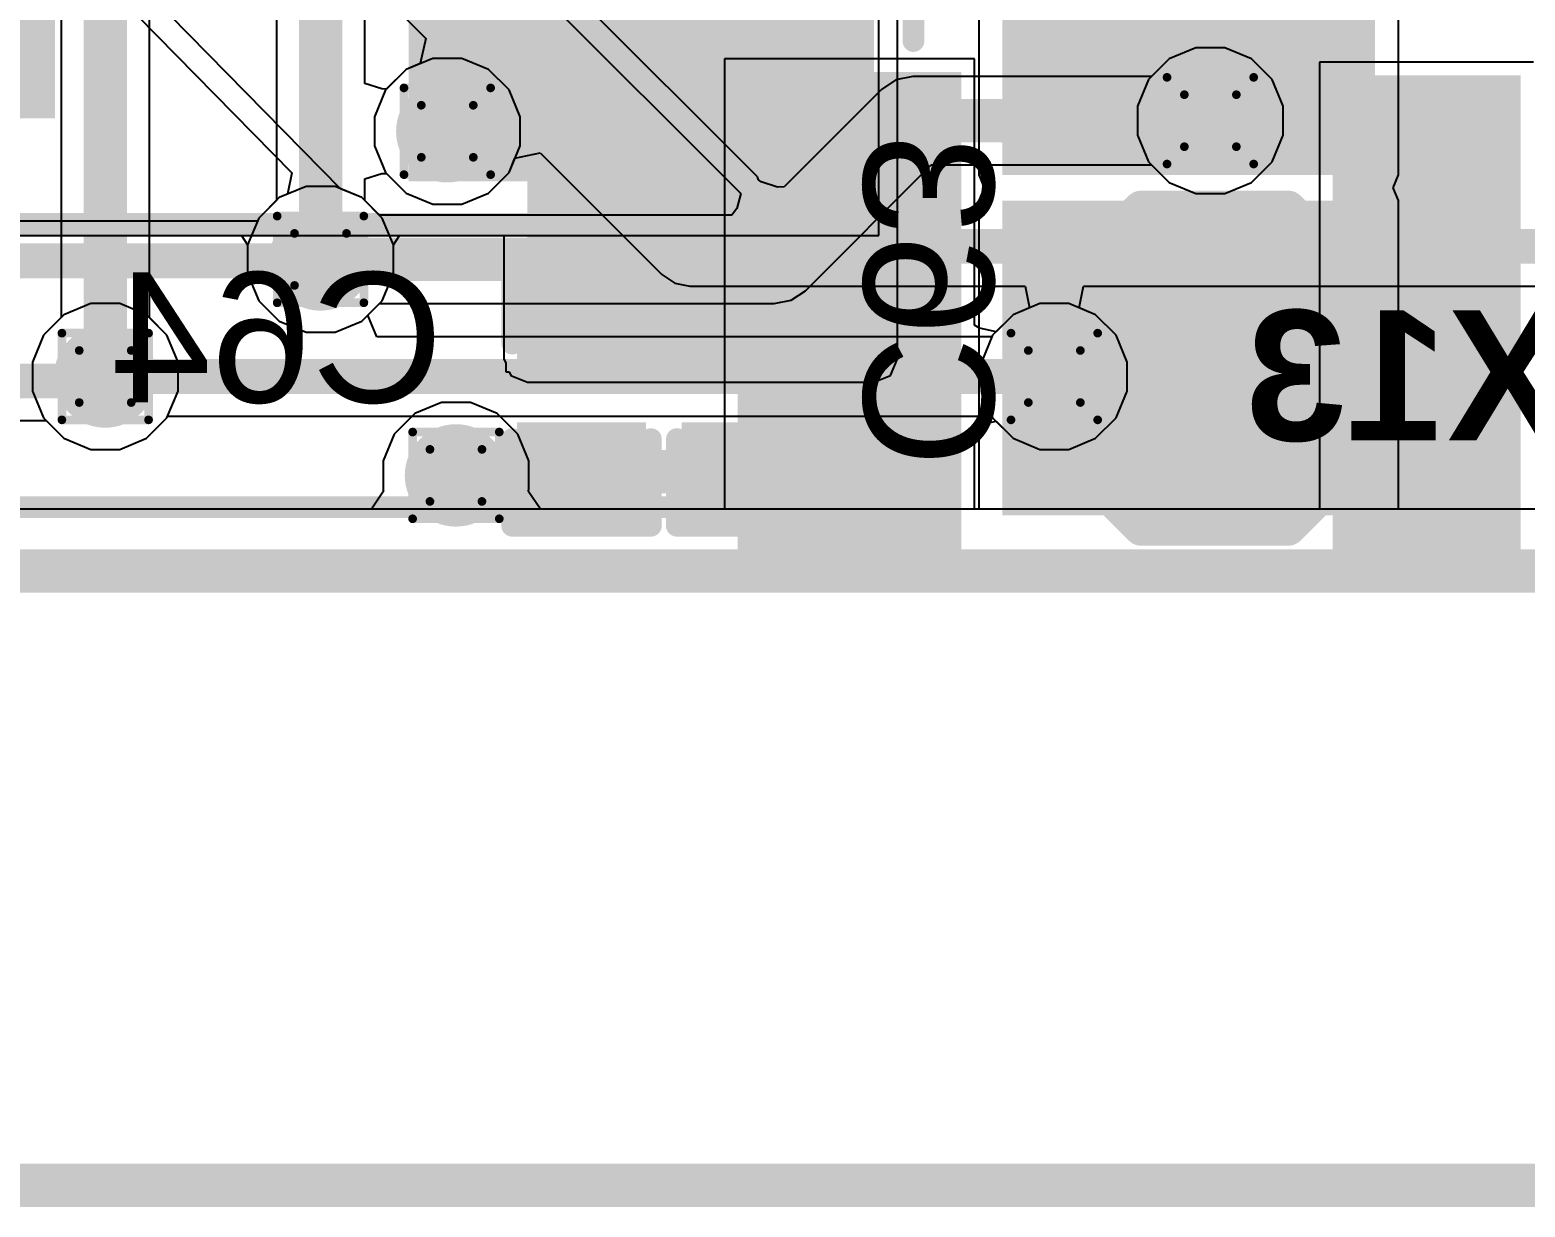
# Model space of a CAD drawing. Header units: inches. Extents: x -22 to 5433, y -13 to 5447.
# Drawn here: x 36.65 to 45.42, y -7.23 to -0.34 of the extents above; entities that cross this region are included whole.
import ezdxf

# ---------------------------------------------------------------- set-up
doc = ezdxf.new("R2010")
doc.units = ezdxf.units.IN
for name, color, linetype in [('Board_outline', 216, 'Continuous'), ('Bottom Layer', 5, 'Continuous'), ('Bottom Overlay', 54, 'Continuous'), ('Bottom Paste', 16, 'Continuous'), ('Bottom Solder', 6, 'Continuous'), ('Drill Drawing', 1, 'Continuous'), ('Ground', 16, 'Continuous'), ('Power', 76, 'Continuous'), ('Top Layer', 1, 'Continuous'), ('Top Overlay', 2, 'Continuous'), ('Top Paste', 8, 'Continuous'), ('Top Solder', 216, 'Continuous'), ('Via Holes', 16, 'Continuous')]:
    doc.layers.add(name, color=color, linetype=linetype)
doc.styles.add('Arial', font='', dxfattribs={"height": 0.2})
doc.styles.add('Arial_Bold', font='', dxfattribs={"height": 0.2})
doc.styles.get('Arial').set_extended_font_data('Arial')
doc.styles.get('Arial_Bold').set_extended_font_data('Arial', bold=True)

msp = doc.modelspace()

# ---------------------------------------------------------------- hatches: boundary and pattern name
at = {"layer": 'Bottom Layer'}
for points in [[(38.8735, -1.2226), (41.6009, -1.2226), (41.6009, 2.378), (38.8735, 2.378)], [(39.5698, -2.2622), (41.6009, -2.2622), (41.6009, 2.378), (39.5698, 2.378)], [(42.3533, -1.1845), (44.5377, -1.1845), (44.5377, 1.225), (42.3533, 1.225)], [(43.9789, 1.1355), (43.2169, 1.1355), (42.8359, 0.7545), (42.8359, -0.0075), (43.2169, -0.3885), (43.9789, -0.3885), (44.3599, -0.0075), (44.3599, 0.7545)], [(32.7072, -0.8536), (36.8018, -0.8536), (36.8018, -0.2043), (32.7072, -0.2043)], [(42.3533, -3.1784), (44.5377, -3.1784), (44.5377, -1.3345), (42.3533, -1.3345)], [(43.9789, -1.5548), (43.2169, -1.5548), (42.8359, -1.9358), (42.8359, -2.6978), (43.2169, -3.0788), (43.9789, -3.0788), (44.3599, -2.6978), (44.3599, -1.9358)], [(39.5698, -1.7542), (40.2048, -1.7542), (40.2048, -2.2114), (39.5698, -2.2114)], [(40.5349, -1.7542), (41.1699, -1.7542), (41.1699, -2.2114), (40.5349, -2.2114)], [(39.5698, -2.694), (40.2048, -2.694), (40.2048, -3.1512), (39.5698, -3.1512)], [(40.5349, -2.694), (41.1699, -2.694), (41.1699, -3.1512), (40.5349, -3.1512)]]:
    msp.add_hatch(color=5, dxfattribs=at).paths.add_polyline_path(points)
h = msp.add_hatch(color=5, dxfattribs=at)
edge = h.paths.add_edge_path()
edge.add_arc((43.5725, -0.867), 0.3, 0, 360)
h = msp.add_hatch(color=5, dxfattribs=at)
edge = h.paths.add_edge_path()
edge.add_arc((39.1003, -0.9289), 0.3, 0, 360)
h = msp.add_hatch(color=5, dxfattribs=at)
edge = h.paths.add_edge_path()
edge.add_arc((38.3573, -1.6798), 0.3, 0, 360)
h = msp.add_hatch(color=5, dxfattribs=at)
edge = h.paths.add_edge_path()
edge.add_arc((37.0955, -2.3656), 0.3, 0, 360)
h = msp.add_hatch(color=5, dxfattribs=at)
edge = h.paths.add_edge_path()
edge.add_arc((42.6581, -2.3656), 0.3, 0, 360)
h = msp.add_hatch(color=5, dxfattribs=at)
edge = h.paths.add_edge_path()
edge.add_arc((39.1511, -2.945), 0.3, 0, 360)
at = {"layer": 'Bottom Paste'}
for points in [[(43.9789, 1.1355), (43.2169, 1.1355), (42.8359, 0.7545), (42.8359, -0.0075), (43.2169, -0.3885), (43.9789, -0.3885), (44.3599, -0.0075), (44.3599, 0.7545)], [(43.9789, -1.5548), (43.2169, -1.5548), (42.8359, -1.9358), (42.8359, -2.6978), (43.2169, -3.0788), (43.9789, -3.0788), (44.3599, -2.6978), (44.3599, -1.9358)], [(39.5698, -1.7542), (40.2048, -1.7542), (40.2048, -2.2114), (39.5698, -2.2114)], [(40.5349, -1.7542), (41.1699, -1.7542), (41.1699, -2.2114), (40.5349, -2.2114)], [(39.5698, -2.694), (40.2048, -2.694), (40.2048, -3.1512), (39.5698, -3.1512)], [(40.5349, -2.694), (41.1699, -2.694), (41.1699, -3.1512), (40.5349, -3.1512)]]:
    msp.add_hatch(color=16, dxfattribs=at).paths.add_polyline_path(points)
at = {"layer": 'Bottom Solder'}
for points in [[(44.0297, 1.2371), (43.1661, 1.2371), (42.7343, 0.8053), (42.7343, -0.0583), (43.1661, -0.4901), (44.0297, -0.4901), (44.4615, -0.0583), (44.4615, 0.8053)], [(44.0297, -1.4532), (43.1661, -1.4532), (42.7343, -1.885), (42.7343, -2.7486), (43.1661, -3.1804), (44.0297, -3.1804), (44.4615, -2.7486), (44.4615, -1.885)], [(39.5098, -1.6942), (40.2648, -1.6942), (40.2648, -2.2714), (39.5098, -2.2714)], [(40.4749, -1.6942), (41.2299, -1.6942), (41.2299, -2.2714), (40.4749, -2.2714)], [(39.5098, -2.634), (40.2648, -2.634), (40.2648, -3.2112), (39.5098, -3.2112)], [(40.4749, -2.634), (41.2299, -2.634), (41.2299, -3.2112), (40.4749, -3.2112)]]:
    msp.add_hatch(color=6, dxfattribs=at).paths.add_polyline_path(points)
at = {"layer": 'Ground'}
h = msp.add_hatch(color=16, dxfattribs=at)
edge = h.paths.add_edge_path()
edge.add_arc((43.5725, -0.867), 0.3, 0, 360)
h = msp.add_hatch(color=16, dxfattribs=at)
edge = h.paths.add_edge_path()
edge.add_arc((39.1003, -0.9289), 0.3, 0, 360)
h = msp.add_hatch(color=16, dxfattribs=at)
edge = h.paths.add_edge_path()
edge.add_arc((38.3573, -1.6798), 0.3, 0, 360)
h = msp.add_hatch(color=16, dxfattribs=at)
edge = h.paths.add_edge_path()
edge.add_arc((37.0955, -2.3656), 0.3, 0, 360)
h = msp.add_hatch(color=16, dxfattribs=at)
edge = h.paths.add_edge_path()
edge.add_arc((42.6581, -2.3656), 0.3, 0, 360)
h = msp.add_hatch(color=16, dxfattribs=at)
edge = h.paths.add_edge_path()
edge.add_arc((39.1511, -2.945), 0.3, 0, 360)
at = {"layer": 'Power'}
h = msp.add_hatch(color=76, dxfattribs=at)
edge = h.paths.add_edge_path()
edge.add_arc((43.5725, -0.867), 0.3, 0, 360)
h = msp.add_hatch(color=76, dxfattribs=at)
edge = h.paths.add_edge_path()
edge.add_arc((39.1003, -0.9289), 0.3, 0, 360)
h = msp.add_hatch(color=76, dxfattribs=at)
edge = h.paths.add_edge_path()
edge.add_arc((38.3573, -1.6798), 0.3, 0, 360)
h = msp.add_hatch(color=76, dxfattribs=at)
edge = h.paths.add_edge_path()
edge.add_arc((37.0955, -2.3656), 0.3, 0, 360)
h = msp.add_hatch(color=76, dxfattribs=at)
edge = h.paths.add_edge_path()
edge.add_arc((42.6581, -2.3656), 0.3, 0, 360)
h = msp.add_hatch(color=76, dxfattribs=at)
edge = h.paths.add_edge_path()
edge.add_arc((39.1511, -2.945), 0.3, 0, 360)
at = {"layer": 'Top Layer'}
h = msp.add_hatch(color=1, dxfattribs=at)
edge = h.paths.add_edge_path()
edge.add_arc((43.5725, -0.867), 0.3, 0, 360)
h = msp.add_hatch(color=1, dxfattribs=at)
edge = h.paths.add_edge_path()
edge.add_arc((39.1003, -0.9289), 0.3, 0, 360)
for points in [[(40.8524, -0.6315), (42.0624, -0.6315), (42.0624, -3.3315), (40.8524, -3.3315)], [(44.3394, -0.6513), (45.3394, -0.6513), (45.3394, -3.3513), (44.3394, -3.3513)]]:
    msp.add_hatch(color=1, dxfattribs=at).paths.add_polyline_path(points)
h = msp.add_hatch(color=1, dxfattribs=at)
edge = h.paths.add_edge_path()
edge.add_arc((38.3573, -1.6798), 0.3, 0, 360)
h = msp.add_hatch(color=1, dxfattribs=at)
edge = h.paths.add_edge_path()
edge.add_arc((37.0955, -2.3656), 0.3, 0, 360)
h = msp.add_hatch(color=1, dxfattribs=at)
edge = h.paths.add_edge_path()
edge.add_arc((42.6581, -2.3656), 0.3, 0, 360)
h = msp.add_hatch(color=1, dxfattribs=at)
edge = h.paths.add_edge_path()
edge.add_arc((39.1511, -2.945), 0.3, 0, 360)
at = {"layer": 'Top Paste'}
for points in [[(40.8524, -0.6315), (42.0624, -0.6315), (42.0624, -3.3315), (40.8524, -3.3315)], [(44.3394, -0.6513), (45.3394, -0.6513), (45.3394, -3.3513), (44.3394, -3.3513)]]:
    msp.add_hatch(color=8, dxfattribs=at).paths.add_polyline_path(points)
at = {"layer": 'Top Solder'}
for points in [[(40.8024, -0.5814), (42.1124, -0.5814), (42.1124, -3.3815), (40.8024, -3.3815)], [(44.2886, -0.6005), (45.3902, -0.6005), (45.3902, -3.4021), (44.2886, -3.4021)]]:
    msp.add_hatch(color=216, dxfattribs=at).paths.add_polyline_path(points)
at = {"layer": 'Via Holes'}
h = msp.add_hatch(color=7, dxfattribs=at)
edge = h.paths.add_edge_path()
edge.add_arc((39.1003, -0.9289), 0.15, 0, 360)
h = msp.add_hatch(color=7, dxfattribs=at)
edge = h.paths.add_edge_path()
edge.add_arc((43.5725, -0.867), 0.15, 0, 360)
h = msp.add_hatch(color=7, dxfattribs=at)
edge = h.paths.add_edge_path()
edge.add_arc((38.3573, -1.6798), 0.15, 0, 360)
h = msp.add_hatch(color=7, dxfattribs=at)
edge = h.paths.add_edge_path()
edge.add_arc((37.0955, -2.3656), 0.15, 0, 360)
h = msp.add_hatch(color=7, dxfattribs=at)
edge = h.paths.add_edge_path()
edge.add_arc((42.6581, -2.3656), 0.15, 0, 360)
h = msp.add_hatch(color=7, dxfattribs=at)
edge = h.paths.add_edge_path()
edge.add_arc((39.1511, -2.945), 0.15, 0, 360)

# ---------------------------------------------------------------- linework, layer by layer
at = {"layer": 'Board_outline'}
msp.add_lwpolyline([(-4.6894, -3.505, 0.254, 0.254, 0), (67.3106, -3.505, 0.254, 0.254, 0)], format="xyseb", dxfattribs=at)
msp.add_lwpolyline([(-4.6894, -3.505, 0.254, 0.254, 0), (67.3106, -3.505, 0.254, 0.254, 0)], format="xyseb", dxfattribs=at)
at = {"layer": 'Bottom Layer'}
for p, q in [((41.6304, -1.5401), (41.6304, 3.7783)), ((41.7384, -2.2622), (41.7384, 2.378)), ((42.2158, 1.225), (42.2158, -1.1845)), ((44.6751, -1.1845), (44.6751, 1.225)), ((42.2158, -1.1845), (42.2469, -1.2595)), ((44.6441, -1.2595), (44.6751, -1.1845)), ((42.2469, -1.2595), (42.2158, -1.3345)), ((44.6751, -1.3345), (44.6441, -1.2595)), ((42.2158, -1.3345), (42.2158, -3.1425)), ((44.6751, -3.1425), (44.6751, -1.3345)), ((34.465, -1.5401), (41.6304, -1.5401)), ((34.465, -1.5401), (37.8938, -1.5401)), ((37.8938, -1.5401), (37.9303, -1.5948)), ((38.7843, -1.5948), (38.8209, -1.5401)), ((38.8209, -1.5401), (39.4323, -1.5401)), ((39.4323, -1.5401), (39.4323, -2.2622)), ((37.9303, -1.5948), (37.9303, -1.7647)), ((38.7843, -1.7647), (38.7843, -1.5948)), ((37.9303, -1.7647), (37.9953, -1.9216)), ((38.7193, -1.9216), (38.7843, -1.7647)), ((37.9953, -1.9216), (38.1155, -2.0417)), ((38.5992, -2.0417), (38.7193, -1.9216)), ((36.8536, -2.0036), (36.7335, -2.1237)), ((37.0105, -1.9386), (36.8536, -2.0036)), ((37.1804, -1.9386), (37.0105, -1.9386)), ((37.3373, -2.0036), (37.1804, -1.9386)), ((37.4575, -2.1237), (37.3373, -2.0036)), ((38.1155, -2.0417), (38.2724, -2.1068)), ((38.4423, -2.1068), (38.5992, -2.0417)), ((36.7335, -2.1237), (36.6685, -2.2806)), ((37.5225, -2.2806), (37.4575, -2.1237)), ((38.2724, -2.1068), (38.4423, -2.1068)), ((39.4323, -2.2622), (39.4428, -2.2874)), ((41.6981, -2.3594), (41.7384, -2.2622)), ((36.6685, -2.2806), (36.6685, -2.4505)), ((37.5225, -2.4505), (37.5225, -2.2806)), ((39.4428, -2.2874), (39.4428, -2.3384)), ((39.4428, -2.3384), (39.4639, -2.3384)), ((39.4639, -2.3384), (39.4726, -2.3594)), ((39.4726, -2.3594), (39.5698, -2.3996)), ((41.6009, -2.3996), (41.6981, -2.3594)), ((36.6685, -2.4505), (36.7335, -2.6074)), ((37.4575, -2.6074), (37.5225, -2.4505)), ((39.5698, -2.3996), (41.6009, -2.3996)), ((36.7335, -2.6074), (36.8536, -2.7275)), ((37.3373, -2.7275), (37.4575, -2.6074)), ((36.8536, -2.7275), (37.0105, -2.7926)), ((37.0105, -2.7926), (37.1804, -2.7926)), ((37.1804, -2.7926), (37.3373, -2.7275)), ((42.2158, -3.1425), (23.9868, -3.1425)), ((47.2647, -3.1425), (44.6751, -3.1425))]:
    msp.add_line(p, q, dxfattribs=at)
for points in [[(39.8761, -2.9338, 0.254, 0.254, 0), (39.8873, -2.9226, 0.254, 0.254, 0)], [(39.8873, -2.9226, 0.254, 0.254, 0), (40.8524, -2.9226, 0.254, 0.254, 0)], [(39.1511, -2.945, 0.254, 0.254, 0), (39.1623, -2.9338, 0.254, 0.254, 0)], [(39.1623, -2.9338, 0.254, 0.254, 0), (39.8761, -2.9338, 0.254, 0.254, 0)]]:
    msp.add_lwpolyline(points, format="xyseb", dxfattribs=at)
for points in [[(39.8238, -2.9226, 0.127, 0.127, 1), (39.9508, -2.9226, 0.127, 0.127, 1)], [(39.8238, -2.9226, 0.127, 0.127, 1), (39.9508, -2.9226, 0.127, 0.127, 1)], [(40.7889, -2.9226, 0.127, 0.127, 1), (40.9159, -2.9226, 0.127, 0.127, 1)], [(39.0876, -2.945, 0.127, 0.127, 1), (39.2146, -2.945, 0.127, 0.127, 1)], [(39.0988, -2.9338, 0.127, 0.127, 1), (39.2258, -2.9338, 0.127, 0.127, 1)], [(39.0988, -2.9338, 0.127, 0.127, 1), (39.2258, -2.9338, 0.127, 0.127, 1)], [(39.8126, -2.9338, 0.127, 0.127, 1), (39.9396, -2.9338, 0.127, 0.127, 1)], [(39.8126, -2.9338, 0.127, 0.127, 1), (39.9396, -2.9338, 0.127, 0.127, 1)]]:
    msp.add_lwpolyline(points, format="xyseb", close=True, dxfattribs=at)
at = {"layer": 'Bottom Overlay'}
for points in [[(42.6581, -0.0583, 0.2, 0.2, 0), (43.1661, -0.5663, 0.2, 0.2, 0)], [(44.0297, -0.5663, 0.2, 0.2, 0), (44.5377, -0.0583, 0.2, 0.2, 0)], [(40.8009, -1.472, 0.127, 0.127, 0), (40.8009, -0.429, 0.127, 0.127, 0)], [(43.1661, -0.5663, 0.2, 0.2, 0), (44.0297, -0.5663, 0.2, 0.2, 0)], [(42.6581, -1.885, 0.2, 0.2, 0), (43.1661, -1.377, 0.2, 0.2, 0)], [(43.1661, -1.377, 0.2, 0.2, 0), (44.0297, -1.377, 0.2, 0.2, 0)], [(44.0297, -1.377, 0.2, 0.2, 0), (44.5377, -1.885, 0.2, 0.2, 0)], [(35.4009, -1.472, 0.127, 0.127, 0), (40.8009, -1.472, 0.127, 0.127, 0)], [(39.4809, -1.6653, 0.127, 0.127, 0), (40.2937, -1.6653, 0.127, 0.127, 0)], [(39.4809, -2.1733, 0.127, 0.127, 0), (39.4809, -1.6653, 0.127, 0.127, 0)], [(40.2937, -2.1733, 0.127, 0.127, 0), (40.2937, -1.6653, 0.127, 0.127, 0)], [(40.446, -1.6653, 0.127, 0.127, 0), (41.2588, -1.6653, 0.127, 0.127, 0)], [(40.446, -2.1733, 0.127, 0.127, 0), (40.446, -1.6653, 0.127, 0.127, 0)], [(41.2588, -2.1733, 0.127, 0.127, 0), (41.2588, -1.6653, 0.127, 0.127, 0)], [(42.6581, -2.7486, 0.2, 0.2, 0), (42.6581, -1.885, 0.2, 0.2, 0)], [(44.5377, -2.7486, 0.2, 0.2, 0), (44.5377, -1.885, 0.2, 0.2, 0)], [(39.4809, -3.2401, 0.127, 0.127, 0), (39.4809, -2.7321, 0.127, 0.127, 0)], [(40.2937, -3.2401, 0.127, 0.127, 0), (40.2937, -2.7321, 0.127, 0.127, 0)], [(40.446, -3.2401, 0.127, 0.127, 0), (40.446, -2.7321, 0.127, 0.127, 0)], [(41.2588, -3.2401, 0.127, 0.127, 0), (41.2588, -2.7321, 0.127, 0.127, 0)], [(42.6581, -2.7486, 0.2, 0.2, 0), (43.1661, -3.2566, 0.2, 0.2, 0)], [(44.0297, -3.2566, 0.2, 0.2, 0), (44.5377, -2.7486, 0.2, 0.2, 0)], [(39.4809, -3.2401, 0.127, 0.127, 0), (40.2937, -3.2401, 0.127, 0.127, 0)], [(40.446, -3.2401, 0.127, 0.127, 0), (41.2588, -3.2401, 0.127, 0.127, 0)], [(43.1661, -3.2566, 0.2, 0.2, 0), (44.0297, -3.2566, 0.2, 0.2, 0)]]:
    msp.add_lwpolyline(points, format="xyseb", dxfattribs=at)
for points in [[(40.7691, -0.429, 0.0635, 0.0635, 1), (40.8326, -0.429, 0.0635, 0.0635, 1)], [(43.1161, -0.5663, 0.1, 0.1, 1), (43.2161, -0.5663, 0.1, 0.1, 1)], [(43.1161, -0.5663, 0.1, 0.1, 1), (43.2161, -0.5663, 0.1, 0.1, 1)], [(43.9797, -0.5663, 0.1, 0.1, 1), (44.0797, -0.5663, 0.1, 0.1, 1)], [(43.9797, -0.5663, 0.1, 0.1, 1), (44.0797, -0.5663, 0.1, 0.1, 1)], [(43.1161, -1.377, 0.1, 0.1, 1), (43.2161, -1.377, 0.1, 0.1, 1)], [(43.1161, -1.377, 0.1, 0.1, 1), (43.2161, -1.377, 0.1, 0.1, 1)], [(43.9797, -1.377, 0.1, 0.1, 1), (44.0797, -1.377, 0.1, 0.1, 1)], [(43.9797, -1.377, 0.1, 0.1, 1), (44.0797, -1.377, 0.1, 0.1, 1)], [(40.7691, -1.472, 0.0635, 0.0635, 1), (40.8326, -1.472, 0.0635, 0.0635, 1)], [(40.7691, -1.472, 0.0635, 0.0635, 1), (40.8326, -1.472, 0.0635, 0.0635, 1)], [(39.4491, -1.6653, 0.0635, 0.0635, 1), (39.5126, -1.6653, 0.0635, 0.0635, 1)], [(39.4491, -1.6653, 0.0635, 0.0635, 1), (39.5126, -1.6653, 0.0635, 0.0635, 1)], [(40.2619, -1.6653, 0.0635, 0.0635, 1), (40.3254, -1.6653, 0.0635, 0.0635, 1)], [(40.2619, -1.6653, 0.0635, 0.0635, 1), (40.3254, -1.6653, 0.0635, 0.0635, 1)], [(40.4142, -1.6653, 0.0635, 0.0635, 1), (40.4777, -1.6653, 0.0635, 0.0635, 1)], [(40.4142, -1.6653, 0.0635, 0.0635, 1), (40.4777, -1.6653, 0.0635, 0.0635, 1)], [(41.227, -1.6653, 0.0635, 0.0635, 1), (41.2905, -1.6653, 0.0635, 0.0635, 1)], [(41.227, -1.6653, 0.0635, 0.0635, 1), (41.2905, -1.6653, 0.0635, 0.0635, 1)], [(42.6081, -1.885, 0.1, 0.1, 1), (42.7081, -1.885, 0.1, 0.1, 1)], [(42.6081, -1.885, 0.1, 0.1, 1), (42.7081, -1.885, 0.1, 0.1, 1)], [(44.4877, -1.885, 0.1, 0.1, 1), (44.5877, -1.885, 0.1, 0.1, 1)], [(44.4877, -1.885, 0.1, 0.1, 1), (44.5877, -1.885, 0.1, 0.1, 1)], [(39.4491, -2.1733, 0.0635, 0.0635, 1), (39.5126, -2.1733, 0.0635, 0.0635, 1)], [(40.2619, -2.1733, 0.0635, 0.0635, 1), (40.3254, -2.1733, 0.0635, 0.0635, 1)], [(40.4142, -2.1733, 0.0635, 0.0635, 1), (40.4777, -2.1733, 0.0635, 0.0635, 1)], [(41.227, -2.1733, 0.0635, 0.0635, 1), (41.2905, -2.1733, 0.0635, 0.0635, 1)], [(39.4491, -2.7321, 0.0635, 0.0635, 1), (39.5126, -2.7321, 0.0635, 0.0635, 1)], [(40.2619, -2.7321, 0.0635, 0.0635, 1), (40.3254, -2.7321, 0.0635, 0.0635, 1)], [(40.4142, -2.7321, 0.0635, 0.0635, 1), (40.4777, -2.7321, 0.0635, 0.0635, 1)], [(41.227, -2.7321, 0.0635, 0.0635, 1), (41.2905, -2.7321, 0.0635, 0.0635, 1)], [(42.6081, -2.7486, 0.1, 0.1, 1), (42.7081, -2.7486, 0.1, 0.1, 1)], [(42.6081, -2.7486, 0.1, 0.1, 1), (42.7081, -2.7486, 0.1, 0.1, 1)], [(44.4877, -2.7486, 0.1, 0.1, 1), (44.5877, -2.7486, 0.1, 0.1, 1)], [(44.4877, -2.7486, 0.1, 0.1, 1), (44.5877, -2.7486, 0.1, 0.1, 1)], [(39.4491, -3.2401, 0.0635, 0.0635, 1), (39.5126, -3.2401, 0.0635, 0.0635, 1)], [(39.4491, -3.2401, 0.0635, 0.0635, 1), (39.5126, -3.2401, 0.0635, 0.0635, 1)], [(40.2619, -3.2401, 0.0635, 0.0635, 1), (40.3254, -3.2401, 0.0635, 0.0635, 1)], [(40.2619, -3.2401, 0.0635, 0.0635, 1), (40.3254, -3.2401, 0.0635, 0.0635, 1)], [(40.4142, -3.2401, 0.0635, 0.0635, 1), (40.4777, -3.2401, 0.0635, 0.0635, 1)], [(40.4142, -3.2401, 0.0635, 0.0635, 1), (40.4777, -3.2401, 0.0635, 0.0635, 1)], [(41.227, -3.2401, 0.0635, 0.0635, 1), (41.2905, -3.2401, 0.0635, 0.0635, 1)], [(41.227, -3.2401, 0.0635, 0.0635, 1), (41.2905, -3.2401, 0.0635, 0.0635, 1)], [(43.1161, -3.2566, 0.1, 0.1, 1), (43.2161, -3.2566, 0.1, 0.1, 1)], [(43.1161, -3.2566, 0.1, 0.1, 1), (43.2161, -3.2566, 0.1, 0.1, 1)], [(43.9797, -3.2566, 0.1, 0.1, 1), (44.0797, -3.2566, 0.1, 0.1, 1)], [(43.9797, -3.2566, 0.1, 0.1, 1), (44.0797, -3.2566, 0.1, 0.1, 1)]]:
    msp.add_lwpolyline(points, format="xyseb", close=True, dxfattribs=at)
at = {"layer": 'Drill Drawing'}
for points in [[(43.3185, -0.613, 0.0508, 0.0508, 0), (43.8265, -0.613, 0.0508, 0.0508, 0)], [(43.3185, -1.121, 0.0508, 0.0508, 0), (43.3185, -0.613, 0.0508, 0.0508, 0)], [(43.8265, -1.121, 0.0508, 0.0508, 0), (43.8265, -0.613, 0.0508, 0.0508, 0)], [(38.8463, -0.6749, 0.0508, 0.0508, 0), (39.3543, -0.6749, 0.0508, 0.0508, 0)], [(38.8463, -1.1829, 0.0508, 0.0508, 0), (38.8463, -0.6749, 0.0508, 0.0508, 0)], [(39.3543, -1.1829, 0.0508, 0.0508, 0), (39.3543, -0.6749, 0.0508, 0.0508, 0)], [(43.4201, -0.7146, 0.0508, 0.0508, 0), (43.7249, -0.7146, 0.0508, 0.0508, 0)], [(43.4201, -1.0194, 0.0508, 0.0508, 0), (43.4201, -0.7146, 0.0508, 0.0508, 0)], [(43.7249, -1.0194, 0.0508, 0.0508, 0), (43.7249, -0.7146, 0.0508, 0.0508, 0)], [(38.9479, -0.7765, 0.0508, 0.0508, 0), (39.2527, -0.7765, 0.0508, 0.0508, 0)], [(38.9479, -1.0813, 0.0508, 0.0508, 0), (38.9479, -0.7765, 0.0508, 0.0508, 0)], [(39.2527, -1.0813, 0.0508, 0.0508, 0), (39.2527, -0.7765, 0.0508, 0.0508, 0)], [(43.4201, -1.0194, 0.0508, 0.0508, 0), (43.7249, -1.0194, 0.0508, 0.0508, 0)], [(38.9479, -1.0813, 0.0508, 0.0508, 0), (39.2527, -1.0813, 0.0508, 0.0508, 0)], [(43.3185, -1.121, 0.0508, 0.0508, 0), (43.8265, -1.121, 0.0508, 0.0508, 0)], [(38.8463, -1.1829, 0.0508, 0.0508, 0), (39.3543, -1.1829, 0.0508, 0.0508, 0)], [(38.1033, -1.4258, 0.0508, 0.0508, 0), (38.6113, -1.4258, 0.0508, 0.0508, 0)], [(38.1033, -1.9338, 0.0508, 0.0508, 0), (38.1033, -1.4258, 0.0508, 0.0508, 0)], [(38.6113, -1.9338, 0.0508, 0.0508, 0), (38.6113, -1.4258, 0.0508, 0.0508, 0)], [(38.2049, -1.5274, 0.0508, 0.0508, 0), (38.5097, -1.5274, 0.0508, 0.0508, 0)], [(38.2049, -1.8322, 0.0508, 0.0508, 0), (38.2049, -1.5274, 0.0508, 0.0508, 0)], [(38.5097, -1.8322, 0.0508, 0.0508, 0), (38.5097, -1.5274, 0.0508, 0.0508, 0)], [(38.2049, -1.8322, 0.0508, 0.0508, 0), (38.5097, -1.8322, 0.0508, 0.0508, 0)], [(38.1033, -1.9338, 0.0508, 0.0508, 0), (38.6113, -1.9338, 0.0508, 0.0508, 0)], [(36.8415, -2.1116, 0.0508, 0.0508, 0), (37.3495, -2.1116, 0.0508, 0.0508, 0)], [(36.8415, -2.6196, 0.0508, 0.0508, 0), (36.8415, -2.1116, 0.0508, 0.0508, 0)], [(37.3495, -2.6196, 0.0508, 0.0508, 0), (37.3495, -2.1116, 0.0508, 0.0508, 0)], [(42.4041, -2.1116, 0.0508, 0.0508, 0), (42.9121, -2.1116, 0.0508, 0.0508, 0)], [(42.4041, -2.6196, 0.0508, 0.0508, 0), (42.4041, -2.1116, 0.0508, 0.0508, 0)], [(42.9121, -2.6196, 0.0508, 0.0508, 0), (42.9121, -2.1116, 0.0508, 0.0508, 0)], [(36.9431, -2.2132, 0.0508, 0.0508, 0), (37.2479, -2.2132, 0.0508, 0.0508, 0)], [(36.9431, -2.518, 0.0508, 0.0508, 0), (36.9431, -2.2132, 0.0508, 0.0508, 0)], [(37.2479, -2.518, 0.0508, 0.0508, 0), (37.2479, -2.2132, 0.0508, 0.0508, 0)], [(42.5057, -2.2132, 0.0508, 0.0508, 0), (42.8105, -2.2132, 0.0508, 0.0508, 0)], [(42.5057, -2.518, 0.0508, 0.0508, 0), (42.5057, -2.2132, 0.0508, 0.0508, 0)], [(42.8105, -2.518, 0.0508, 0.0508, 0), (42.8105, -2.2132, 0.0508, 0.0508, 0)], [(36.9431, -2.518, 0.0508, 0.0508, 0), (37.2479, -2.518, 0.0508, 0.0508, 0)], [(42.5057, -2.518, 0.0508, 0.0508, 0), (42.8105, -2.518, 0.0508, 0.0508, 0)], [(36.8415, -2.6196, 0.0508, 0.0508, 0), (37.3495, -2.6196, 0.0508, 0.0508, 0)], [(42.4041, -2.6196, 0.0508, 0.0508, 0), (42.9121, -2.6196, 0.0508, 0.0508, 0)], [(38.8971, -2.691, 0.0508, 0.0508, 0), (39.4051, -2.691, 0.0508, 0.0508, 0)], [(38.8971, -3.199, 0.0508, 0.0508, 0), (38.8971, -2.691, 0.0508, 0.0508, 0)], [(39.4051, -3.199, 0.0508, 0.0508, 0), (39.4051, -2.691, 0.0508, 0.0508, 0)], [(38.9987, -2.7926, 0.0508, 0.0508, 0), (39.3035, -2.7926, 0.0508, 0.0508, 0)], [(38.9987, -3.0974, 0.0508, 0.0508, 0), (38.9987, -2.7926, 0.0508, 0.0508, 0)], [(39.3035, -3.0974, 0.0508, 0.0508, 0), (39.3035, -2.7926, 0.0508, 0.0508, 0)], [(38.9987, -3.0974, 0.0508, 0.0508, 0), (39.3035, -3.0974, 0.0508, 0.0508, 0)], [(38.8971, -3.199, 0.0508, 0.0508, 0), (39.4051, -3.199, 0.0508, 0.0508, 0)]]:
    msp.add_lwpolyline(points, format="xyseb", dxfattribs=at)
for points in [[(43.3058, -0.613, 0.0254, 0.0254, 1), (43.3312, -0.613, 0.0254, 0.0254, 1)], [(43.3058, -0.613, 0.0254, 0.0254, 1), (43.3312, -0.613, 0.0254, 0.0254, 1)], [(43.8138, -0.613, 0.0254, 0.0254, 1), (43.8392, -0.613, 0.0254, 0.0254, 1)], [(43.8138, -0.613, 0.0254, 0.0254, 1), (43.8392, -0.613, 0.0254, 0.0254, 1)], [(38.8336, -0.6749, 0.0254, 0.0254, 1), (38.859, -0.6749, 0.0254, 0.0254, 1)], [(38.8336, -0.6749, 0.0254, 0.0254, 1), (38.859, -0.6749, 0.0254, 0.0254, 1)], [(39.3416, -0.6749, 0.0254, 0.0254, 1), (39.367, -0.6749, 0.0254, 0.0254, 1)], [(39.3416, -0.6749, 0.0254, 0.0254, 1), (39.367, -0.6749, 0.0254, 0.0254, 1)], [(43.4074, -0.7146, 0.0254, 0.0254, 1), (43.4328, -0.7146, 0.0254, 0.0254, 1)], [(43.4074, -0.7146, 0.0254, 0.0254, 1), (43.4328, -0.7146, 0.0254, 0.0254, 1)], [(43.7122, -0.7146, 0.0254, 0.0254, 1), (43.7376, -0.7146, 0.0254, 0.0254, 1)], [(43.7122, -0.7146, 0.0254, 0.0254, 1), (43.7376, -0.7146, 0.0254, 0.0254, 1)], [(38.9352, -0.7765, 0.0254, 0.0254, 1), (38.9606, -0.7765, 0.0254, 0.0254, 1)], [(38.9352, -0.7765, 0.0254, 0.0254, 1), (38.9606, -0.7765, 0.0254, 0.0254, 1)], [(39.24, -0.7765, 0.0254, 0.0254, 1), (39.2654, -0.7765, 0.0254, 0.0254, 1)], [(39.24, -0.7765, 0.0254, 0.0254, 1), (39.2654, -0.7765, 0.0254, 0.0254, 1)], [(43.4074, -1.0194, 0.0254, 0.0254, 1), (43.4328, -1.0194, 0.0254, 0.0254, 1)], [(43.4074, -1.0194, 0.0254, 0.0254, 1), (43.4328, -1.0194, 0.0254, 0.0254, 1)], [(43.7122, -1.0194, 0.0254, 0.0254, 1), (43.7376, -1.0194, 0.0254, 0.0254, 1)], [(43.7122, -1.0194, 0.0254, 0.0254, 1), (43.7376, -1.0194, 0.0254, 0.0254, 1)], [(38.9352, -1.0813, 0.0254, 0.0254, 1), (38.9606, -1.0813, 0.0254, 0.0254, 1)], [(38.9352, -1.0813, 0.0254, 0.0254, 1), (38.9606, -1.0813, 0.0254, 0.0254, 1)], [(39.24, -1.0813, 0.0254, 0.0254, 1), (39.2654, -1.0813, 0.0254, 0.0254, 1)], [(39.24, -1.0813, 0.0254, 0.0254, 1), (39.2654, -1.0813, 0.0254, 0.0254, 1)], [(43.3058, -1.121, 0.0254, 0.0254, 1), (43.3312, -1.121, 0.0254, 0.0254, 1)], [(43.3058, -1.121, 0.0254, 0.0254, 1), (43.3312, -1.121, 0.0254, 0.0254, 1)], [(43.8138, -1.121, 0.0254, 0.0254, 1), (43.8392, -1.121, 0.0254, 0.0254, 1)], [(43.8138, -1.121, 0.0254, 0.0254, 1), (43.8392, -1.121, 0.0254, 0.0254, 1)], [(38.8336, -1.1829, 0.0254, 0.0254, 1), (38.859, -1.1829, 0.0254, 0.0254, 1)], [(38.8336, -1.1829, 0.0254, 0.0254, 1), (38.859, -1.1829, 0.0254, 0.0254, 1)], [(39.3416, -1.1829, 0.0254, 0.0254, 1), (39.367, -1.1829, 0.0254, 0.0254, 1)], [(39.3416, -1.1829, 0.0254, 0.0254, 1), (39.367, -1.1829, 0.0254, 0.0254, 1)], [(38.0906, -1.4258, 0.0254, 0.0254, 1), (38.116, -1.4258, 0.0254, 0.0254, 1)], [(38.0906, -1.4258, 0.0254, 0.0254, 1), (38.116, -1.4258, 0.0254, 0.0254, 1)], [(38.5986, -1.4258, 0.0254, 0.0254, 1), (38.624, -1.4258, 0.0254, 0.0254, 1)], [(38.5986, -1.4258, 0.0254, 0.0254, 1), (38.624, -1.4258, 0.0254, 0.0254, 1)], [(38.1922, -1.5274, 0.0254, 0.0254, 1), (38.2176, -1.5274, 0.0254, 0.0254, 1)], [(38.1922, -1.5274, 0.0254, 0.0254, 1), (38.2176, -1.5274, 0.0254, 0.0254, 1)], [(38.497, -1.5274, 0.0254, 0.0254, 1), (38.5224, -1.5274, 0.0254, 0.0254, 1)], [(38.497, -1.5274, 0.0254, 0.0254, 1), (38.5224, -1.5274, 0.0254, 0.0254, 1)], [(38.1922, -1.8322, 0.0254, 0.0254, 1), (38.2176, -1.8322, 0.0254, 0.0254, 1)], [(38.1922, -1.8322, 0.0254, 0.0254, 1), (38.2176, -1.8322, 0.0254, 0.0254, 1)], [(38.497, -1.8322, 0.0254, 0.0254, 1), (38.5224, -1.8322, 0.0254, 0.0254, 1)], [(38.497, -1.8322, 0.0254, 0.0254, 1), (38.5224, -1.8322, 0.0254, 0.0254, 1)], [(38.0906, -1.9338, 0.0254, 0.0254, 1), (38.116, -1.9338, 0.0254, 0.0254, 1)], [(38.0906, -1.9338, 0.0254, 0.0254, 1), (38.116, -1.9338, 0.0254, 0.0254, 1)], [(38.5986, -1.9338, 0.0254, 0.0254, 1), (38.624, -1.9338, 0.0254, 0.0254, 1)], [(38.5986, -1.9338, 0.0254, 0.0254, 1), (38.624, -1.9338, 0.0254, 0.0254, 1)], [(36.8288, -2.1116, 0.0254, 0.0254, 1), (36.8542, -2.1116, 0.0254, 0.0254, 1)], [(36.8288, -2.1116, 0.0254, 0.0254, 1), (36.8542, -2.1116, 0.0254, 0.0254, 1)], [(37.3368, -2.1116, 0.0254, 0.0254, 1), (37.3622, -2.1116, 0.0254, 0.0254, 1)], [(37.3368, -2.1116, 0.0254, 0.0254, 1), (37.3622, -2.1116, 0.0254, 0.0254, 1)], [(42.3914, -2.1116, 0.0254, 0.0254, 1), (42.4168, -2.1116, 0.0254, 0.0254, 1)], [(42.3914, -2.1116, 0.0254, 0.0254, 1), (42.4168, -2.1116, 0.0254, 0.0254, 1)], [(42.8994, -2.1116, 0.0254, 0.0254, 1), (42.9248, -2.1116, 0.0254, 0.0254, 1)], [(42.8994, -2.1116, 0.0254, 0.0254, 1), (42.9248, -2.1116, 0.0254, 0.0254, 1)], [(36.9304, -2.2132, 0.0254, 0.0254, 1), (36.9558, -2.2132, 0.0254, 0.0254, 1)], [(36.9304, -2.2132, 0.0254, 0.0254, 1), (36.9558, -2.2132, 0.0254, 0.0254, 1)], [(37.2352, -2.2132, 0.0254, 0.0254, 1), (37.2606, -2.2132, 0.0254, 0.0254, 1)], [(37.2352, -2.2132, 0.0254, 0.0254, 1), (37.2606, -2.2132, 0.0254, 0.0254, 1)], [(42.493, -2.2132, 0.0254, 0.0254, 1), (42.5184, -2.2132, 0.0254, 0.0254, 1)], [(42.493, -2.2132, 0.0254, 0.0254, 1), (42.5184, -2.2132, 0.0254, 0.0254, 1)], [(42.7978, -2.2132, 0.0254, 0.0254, 1), (42.8232, -2.2132, 0.0254, 0.0254, 1)], [(42.7978, -2.2132, 0.0254, 0.0254, 1), (42.8232, -2.2132, 0.0254, 0.0254, 1)], [(36.9304, -2.518, 0.0254, 0.0254, 1), (36.9558, -2.518, 0.0254, 0.0254, 1)], [(36.9304, -2.518, 0.0254, 0.0254, 1), (36.9558, -2.518, 0.0254, 0.0254, 1)], [(37.2352, -2.518, 0.0254, 0.0254, 1), (37.2606, -2.518, 0.0254, 0.0254, 1)], [(37.2352, -2.518, 0.0254, 0.0254, 1), (37.2606, -2.518, 0.0254, 0.0254, 1)], [(42.493, -2.518, 0.0254, 0.0254, 1), (42.5184, -2.518, 0.0254, 0.0254, 1)], [(42.493, -2.518, 0.0254, 0.0254, 1), (42.5184, -2.518, 0.0254, 0.0254, 1)], [(42.7978, -2.518, 0.0254, 0.0254, 1), (42.8232, -2.518, 0.0254, 0.0254, 1)], [(42.7978, -2.518, 0.0254, 0.0254, 1), (42.8232, -2.518, 0.0254, 0.0254, 1)], [(36.8288, -2.6196, 0.0254, 0.0254, 1), (36.8542, -2.6196, 0.0254, 0.0254, 1)], [(36.8288, -2.6196, 0.0254, 0.0254, 1), (36.8542, -2.6196, 0.0254, 0.0254, 1)], [(37.3368, -2.6196, 0.0254, 0.0254, 1), (37.3622, -2.6196, 0.0254, 0.0254, 1)], [(37.3368, -2.6196, 0.0254, 0.0254, 1), (37.3622, -2.6196, 0.0254, 0.0254, 1)], [(42.3914, -2.6196, 0.0254, 0.0254, 1), (42.4168, -2.6196, 0.0254, 0.0254, 1)], [(42.3914, -2.6196, 0.0254, 0.0254, 1), (42.4168, -2.6196, 0.0254, 0.0254, 1)], [(42.8994, -2.6196, 0.0254, 0.0254, 1), (42.9248, -2.6196, 0.0254, 0.0254, 1)], [(42.8994, -2.6196, 0.0254, 0.0254, 1), (42.9248, -2.6196, 0.0254, 0.0254, 1)], [(38.8844, -2.691, 0.0254, 0.0254, 1), (38.9098, -2.691, 0.0254, 0.0254, 1)], [(38.8844, -2.691, 0.0254, 0.0254, 1), (38.9098, -2.691, 0.0254, 0.0254, 1)], [(39.3924, -2.691, 0.0254, 0.0254, 1), (39.4178, -2.691, 0.0254, 0.0254, 1)], [(39.3924, -2.691, 0.0254, 0.0254, 1), (39.4178, -2.691, 0.0254, 0.0254, 1)], [(38.986, -2.7926, 0.0254, 0.0254, 1), (39.0114, -2.7926, 0.0254, 0.0254, 1)], [(38.986, -2.7926, 0.0254, 0.0254, 1), (39.0114, -2.7926, 0.0254, 0.0254, 1)], [(39.2908, -2.7926, 0.0254, 0.0254, 1), (39.3162, -2.7926, 0.0254, 0.0254, 1)], [(39.2908, -2.7926, 0.0254, 0.0254, 1), (39.3162, -2.7926, 0.0254, 0.0254, 1)], [(38.986, -3.0974, 0.0254, 0.0254, 1), (39.0114, -3.0974, 0.0254, 0.0254, 1)], [(38.986, -3.0974, 0.0254, 0.0254, 1), (39.0114, -3.0974, 0.0254, 0.0254, 1)], [(39.2908, -3.0974, 0.0254, 0.0254, 1), (39.3162, -3.0974, 0.0254, 0.0254, 1)], [(39.2908, -3.0974, 0.0254, 0.0254, 1), (39.3162, -3.0974, 0.0254, 0.0254, 1)], [(38.8844, -3.199, 0.0254, 0.0254, 1), (38.9098, -3.199, 0.0254, 0.0254, 1)], [(38.8844, -3.199, 0.0254, 0.0254, 1), (38.9098, -3.199, 0.0254, 0.0254, 1)], [(39.3924, -3.199, 0.0254, 0.0254, 1), (39.4178, -3.199, 0.0254, 0.0254, 1)], [(39.3924, -3.199, 0.0254, 0.0254, 1), (39.4178, -3.199, 0.0254, 0.0254, 1)]]:
    msp.add_lwpolyline(points, format="xyseb", close=True, dxfattribs=at)
at = {"layer": 'Ground'}
for p, q in [((34.3612, 4.2282), (38.9739, -0.3846)), ((38.9739, -0.3846), (38.942, -0.5323)), ((38.8584, -0.5669), (38.7383, -0.687)), ((38.942, -0.5323), (38.8584, -0.5669)), ((38.7383, -0.687), (38.6733, -0.844)), ((38.6733, -0.844), (38.6733, -1.0139)), ((38.6733, -1.0139), (38.7383, -1.1708)), ((39.4623, -1.1708), (39.4969, -1.0872)), ((39.4969, -1.0872), (39.6447, -1.0553)), ((39.6447, -1.0553), (40.3577, -1.7684)), ((38.7383, -1.1708), (38.8584, -1.2909)), ((39.3422, -1.2909), (39.4623, -1.1708)), ((38.2724, -1.2528), (38.1155, -1.3178)), ((38.4423, -1.2528), (38.2724, -1.2528)), ((38.5992, -1.3178), (38.4423, -1.2528)), ((38.8584, -1.2909), (39.0154, -1.3559)), ((39.1853, -1.3559), (39.3422, -1.2909)), ((38.1155, -1.3178), (37.9953, -1.4379)), ((38.7193, -1.4379), (38.5992, -1.3178)), ((39.0154, -1.3559), (39.1853, -1.3559)), ((37.9883, -1.4548), (18.4006, -1.4548)), ((37.9953, -1.4379), (37.9883, -1.4548)), ((38.7843, -1.5948), (38.7193, -1.4379)), ((38.7843, -1.7647), (38.7843, -1.5948)), ((38.7193, -1.9216), (38.7843, -1.7647)), ((40.3577, -1.7684), (40.4333, -1.8189)), ((40.4333, -1.8189), (40.5225, -1.8366)), ((40.5225, -1.8366), (42.4873, -1.8366)), ((42.4873, -1.8366), (42.5126, -1.9636)), ((42.8035, -1.9636), (42.8288, -1.8366)), ((42.8288, -1.8366), (49.7552, -1.8366)), ((38.6355, -2.0055), (38.7193, -1.9216)), ((38.6868, -2.1325), (38.6355, -2.0055)), ((42.4162, -2.0036), (42.2961, -2.1237)), ((42.5126, -1.9636), (42.4162, -2.0036)), ((42.8999, -2.0036), (42.8035, -1.9636)), ((43.0201, -2.1237), (42.8999, -2.0036)), ((42.2924, -2.1325), (38.6868, -2.1325)), ((42.2961, -2.1237), (42.2924, -2.1325)), ((43.0851, -2.2806), (43.0201, -2.1237)), ((43.0851, -2.4505), (43.0851, -2.2806)), ((43.0201, -2.6074), (43.0851, -2.4505)), ((17.5127, -2.624), (36.7501, -2.624)), ((36.7501, -2.624), (36.8536, -2.7275)), ((37.3373, -2.7275), (37.4575, -2.6074)), ((37.4575, -2.6074), (37.4611, -2.5986)), ((37.4611, -2.5986), (42.2924, -2.5986)), ((42.2924, -2.5986), (42.2961, -2.6074)), ((42.2961, -2.6074), (42.4162, -2.7275)), ((42.8999, -2.7275), (43.0201, -2.6074)), ((36.8536, -2.7275), (37.0105, -2.7926)), ((37.0105, -2.7926), (37.1804, -2.7926)), ((37.1804, -2.7926), (37.3373, -2.7275)), ((42.4162, -2.7275), (42.5731, -2.7926)), ((42.5731, -2.7926), (42.743, -2.7926)), ((42.743, -2.7926), (42.8999, -2.7275)), ((66.9544, -3.1425), (-4.6894, -3.1425))]:
    msp.add_line(p, q, dxfattribs=at)
for points in [[(31.4528, 7.4661, 0.2032, 0.2032, 0), (40.5225, -1.6036, 0.2032, 0.2032, 0)], [(40.5225, -1.6036, 0.2032, 0.2032, 0), (49.7552, -1.6036, 0.2032, 0.2032, 0)], [(18.3041, -1.6879, 0.2032, 0.2032, 0), (38.3573, -1.6879, 0.2032, 0.2032, 0)], [(37.0955, -2.3656, 0.2032, 0.2032, 0), (42.6581, -2.3656, 0.2032, 0.2032, 0)], [(17.5127, -2.391, 0.2032, 0.2032, 0), (37.0955, -2.391, 0.2032, 0.2032, 0)]]:
    msp.add_lwpolyline(points, format="xyseb", dxfattribs=at)
for points in [[(40.4717, -1.6036, 0.1016, 0.1016, 1), (40.5733, -1.6036, 0.1016, 0.1016, 1)], [(40.4717, -1.6036, 0.1016, 0.1016, 1), (40.5733, -1.6036, 0.1016, 0.1016, 1)], [(38.3065, -1.6879, 0.1016, 0.1016, 1), (38.4081, -1.6879, 0.1016, 0.1016, 1)], [(37.0447, -2.3656, 0.1016, 0.1016, 1), (37.1463, -2.3656, 0.1016, 0.1016, 1)], [(42.6073, -2.3656, 0.1016, 0.1016, 1), (42.7089, -2.3656, 0.1016, 0.1016, 1)], [(37.0447, -2.391, 0.1016, 0.1016, 1), (37.1463, -2.391, 0.1016, 0.1016, 1)]]:
    msp.add_lwpolyline(points, format="xyseb", close=True, dxfattribs=at)
at = {"layer": 'Power'}
for p, q in [((36.4411, 3.0856), (40.8205, -1.2938)), ((38.4737, -1.2658), (34.2223, 3.0617)), ((34.1647, 2.9243), (38.1898, -1.173)), ((40.9177, -1.1966), (39.0847, 0.6364)), ((43.3306, -0.505), (43.2276, -0.608)), ((43.4875, -0.44), (43.3306, -0.505)), ((43.6574, -0.44), (43.4875, -0.44)), ((43.8143, -0.505), (43.6574, -0.44)), ((43.9345, -0.6251), (43.8143, -0.505)), ((41.8288, -0.608), (41.7297, -0.6277)), ((43.2276, -0.608), (41.8288, -0.608)), ((41.6456, -0.6838), (41.0753, -1.2542)), ((41.7297, -0.6277), (41.6456, -0.6838)), ((43.9995, -0.782), (43.9345, -0.6251)), ((43.9995, -0.9519), (43.9995, -0.782)), ((43.9345, -1.1088), (43.9995, -0.9519)), ((41.1991, -1.8629), (41.936, -1.1259)), ((41.936, -1.1259), (43.2276, -1.1259)), ((43.2276, -1.1259), (43.3306, -1.2289)), ((43.8143, -1.2289), (43.9345, -1.1088)), ((38.1898, -1.173), (38.1645, -1.2974)), ((40.9248, -1.2137), (40.9177, -1.1966)), ((40.9395, -1.2249), (40.9248, -1.2137)), ((41.0365, -1.2561), (40.9395, -1.2249)), ((38.1645, -1.2974), (38.1155, -1.3178)), ((38.5992, -1.3178), (38.4737, -1.2658)), ((40.8205, -1.2938), (40.797, -1.3816)), ((41.0753, -1.2542), (41.0365, -1.2561)), ((43.3306, -1.2289), (43.4875, -1.294)), ((43.4875, -1.294), (43.6574, -1.294)), ((43.6574, -1.294), (43.8143, -1.2289)), ((38.1155, -1.3178), (37.9953, -1.4379)), ((38.7022, -1.4208), (38.5992, -1.3178)), ((40.797, -1.3816), (40.7679, -1.4208)), ((37.9953, -1.4379), (37.9303, -1.5948)), ((40.7679, -1.4208), (38.7022, -1.4208)), ((37.9303, -1.5948), (37.9303, -1.7647)), ((37.9303, -1.7647), (37.9953, -1.9216)), ((37.9953, -1.9216), (38.1155, -2.0417)), ((41.016, -1.9387), (41.1151, -1.919)), ((41.1151, -1.919), (41.1991, -1.8629)), ((36.8536, -2.0036), (36.7335, -2.1237)), ((37.0105, -1.9386), (36.8536, -2.0036)), ((37.1804, -1.9386), (37.0105, -1.9386)), ((37.3373, -2.0036), (37.1804, -1.9386)), ((37.4575, -2.1237), (37.3373, -2.0036)), ((38.5992, -2.0417), (38.7022, -1.9387)), ((38.7022, -1.9387), (41.016, -1.9387)), ((42.4162, -2.0036), (42.2961, -2.1237)), ((42.5731, -1.9386), (42.4162, -2.0036)), ((42.743, -1.9386), (42.5731, -1.9386)), ((42.8999, -2.0036), (42.743, -1.9386)), ((43.0201, -2.1237), (42.8999, -2.0036)), ((38.1155, -2.0417), (38.2724, -2.1068)), ((38.4423, -2.1068), (38.5992, -2.0417)), ((36.7335, -2.1237), (36.6685, -2.2806)), ((37.5225, -2.2806), (37.4575, -2.1237)), ((38.2724, -2.1068), (38.4423, -2.1068)), ((42.2961, -2.1237), (42.2311, -2.2806)), ((43.0851, -2.2806), (43.0201, -2.1237)), ((36.6685, -2.2806), (36.6685, -2.4505)), ((37.5225, -2.4505), (37.5225, -2.2806)), ((42.2311, -2.2806), (42.2311, -2.4505)), ((43.0851, -2.4505), (43.0851, -2.2806)), ((36.6685, -2.4505), (36.7335, -2.6074)), ((37.4575, -2.6074), (37.5225, -2.4505)), ((42.2311, -2.4505), (42.2961, -2.6074)), ((43.0201, -2.6074), (43.0851, -2.4505)), ((39.0662, -2.518), (38.9092, -2.583)), ((39.236, -2.518), (39.0662, -2.518)), ((39.393, -2.583), (39.236, -2.518)), ((36.7335, -2.6074), (36.8536, -2.7275)), ((37.3373, -2.7275), (37.4575, -2.6074)), ((38.9092, -2.583), (38.7891, -2.7031)), ((39.5131, -2.7031), (39.393, -2.583)), ((42.2961, -2.6074), (42.4162, -2.7275)), ((42.8999, -2.7275), (43.0201, -2.6074)), ((38.7891, -2.7031), (38.7241, -2.86)), ((39.5781, -2.86), (39.5131, -2.7031)), ((36.8536, -2.7275), (37.0105, -2.7926)), ((37.0105, -2.7926), (37.1804, -2.7926)), ((37.1804, -2.7926), (37.3373, -2.7275)), ((42.4162, -2.7275), (42.5731, -2.7926)), ((42.5731, -2.7926), (42.743, -2.7926)), ((42.743, -2.7926), (42.8999, -2.7275)), ((38.7241, -2.86), (38.7241, -3.0299)), ((39.5781, -3.0299), (39.5781, -2.86)), ((38.727, -3.0369), (38.6564, -3.1425)), ((38.7241, -3.0299), (38.727, -3.0369)), ((39.5752, -3.0369), (39.5781, -3.0299)), ((39.6458, -3.1425), (39.5752, -3.0369)), ((38.6564, -3.1425), (0.8587, -3.1425)), ((61.4594, -3.1425), (39.6458, -3.1425))]:
    msp.add_line(p, q, dxfattribs=at)
for points in [[(41.016, -1.6798, 0.254, 0.254, 0), (41.8288, -0.867, 0.254, 0.254, 0)], [(41.8288, -0.867, 0.254, 0.254, 0), (43.5725, -0.867, 0.254, 0.254, 0)], [(38.3573, -1.6798, 0.254, 0.254, 0), (41.016, -1.6798, 0.254, 0.254, 0)]]:
    msp.add_lwpolyline(points, format="xyseb", dxfattribs=at)
for points in [[(41.7653, -0.867, 0.127, 0.127, 1), (41.8923, -0.867, 0.127, 0.127, 1)], [(41.7653, -0.867, 0.127, 0.127, 1), (41.8923, -0.867, 0.127, 0.127, 1)], [(43.509, -0.867, 0.127, 0.127, 1), (43.636, -0.867, 0.127, 0.127, 1)], [(38.2938, -1.6798, 0.127, 0.127, 1), (38.4208, -1.6798, 0.127, 0.127, 1)], [(40.9525, -1.6798, 0.127, 0.127, 1), (41.0795, -1.6798, 0.127, 0.127, 1)], [(40.9525, -1.6798, 0.127, 0.127, 1), (41.0795, -1.6798, 0.127, 0.127, 1)]]:
    msp.add_lwpolyline(points, format="xyseb", close=True, dxfattribs=at)
at = {"layer": 'Top Layer'}
for p, q in [((36.8365, 0.2414), (36.8365, -2.0207)), ((37.3544, -2.0207), (37.3544, 0.2414)), ((38.0984, 0.2414), (38.0984, -1.3349)), ((38.6163, -0.6498), (38.6163, 0.2414)), ((39.0154, -0.5019), (38.8584, -0.5669)), ((39.1853, -0.5019), (39.0154, -0.5019)), ((39.3422, -0.5669), (39.1853, -0.5019)), ((42.1894, -0.5045), (40.7254, -0.5045)), ((40.7254, -0.5045), (40.7254, -3.1425)), ((42.1894, -2.0644), (42.1894, -0.5045)), ((43.3306, -0.505), (43.2105, -0.6251)), ((43.4875, -0.44), (43.3306, -0.505)), ((43.6574, -0.44), (43.4875, -0.44)), ((43.8143, -0.505), (43.6574, -0.44)), ((43.9345, -0.6251), (43.8143, -0.505)), ((45.4664, -0.5243), (44.2124, -0.5243)), ((44.2124, -0.5243), (44.2124, -3.1425)), ((38.8584, -0.5669), (38.7433, -0.6821)), ((39.4623, -0.687), (39.3422, -0.5669)), ((38.7173, -0.6806), (38.6163, -0.6498)), ((38.7433, -0.6821), (38.7173, -0.6806)), ((39.5273, -0.844), (39.4623, -0.687)), ((43.2105, -0.6251), (43.1455, -0.782)), ((43.9995, -0.782), (43.9345, -0.6251)), ((43.1455, -0.782), (43.1455, -0.9519)), ((43.9995, -0.9519), (43.9995, -0.782)), ((39.5273, -1.0139), (39.5273, -0.844)), ((43.1455, -0.9519), (43.2105, -1.1088)), ((43.9345, -1.1088), (43.9995, -0.9519)), ((39.4623, -1.1708), (39.5273, -1.0139)), ((43.2105, -1.1088), (43.3306, -1.2289)), ((43.8143, -1.2289), (43.9345, -1.1088)), ((38.6163, -1.2081), (38.7173, -1.1772)), ((38.6163, -1.3349), (38.6163, -1.2081)), ((38.7173, -1.1772), (38.7433, -1.1758)), ((38.7433, -1.1758), (38.8584, -1.2909)), ((39.3422, -1.2909), (39.4623, -1.1708)), ((38.8584, -1.2909), (39.0154, -1.3559)), ((39.1853, -1.3559), (39.3422, -1.2909)), ((43.3306, -1.2289), (43.4875, -1.294)), ((43.4875, -1.294), (43.6574, -1.294)), ((43.6574, -1.294), (43.8143, -1.2289)), ((38.0984, -1.3349), (37.9953, -1.4379)), ((38.7193, -1.4379), (38.6163, -1.3349)), ((39.0154, -1.3559), (39.1853, -1.3559)), ((37.9953, -1.4379), (37.9303, -1.5948)), ((38.7843, -1.5948), (38.7193, -1.4379)), ((37.9303, -1.5948), (37.9303, -1.7647)), ((38.7843, -1.7647), (38.7843, -1.5948)), ((37.9303, -1.7647), (37.9953, -1.9216)), ((38.7193, -1.9216), (38.7843, -1.7647)), ((37.9953, -1.9216), (38.1155, -2.0417)), ((38.5992, -2.0417), (38.7193, -1.9216)), ((42.4162, -2.0036), (42.3164, -2.1034)), ((42.5731, -1.9386), (42.4162, -2.0036)), ((42.743, -1.9386), (42.5731, -1.9386)), ((42.8999, -2.0036), (42.743, -1.9386)), ((43.0201, -2.1237), (42.8999, -2.0036)), ((36.8365, -2.0207), (36.7335, -2.1237)), ((37.4575, -2.1237), (37.3544, -2.0207)), ((38.1155, -2.0417), (38.2724, -2.1068)), ((38.4423, -2.1068), (38.5992, -2.0417)), ((42.2204, -2.0816), (42.1894, -2.0644)), ((42.3164, -2.1034), (42.2204, -2.0816)), ((36.7335, -2.1237), (36.6685, -2.2806)), ((37.5225, -2.2806), (37.4575, -2.1237)), ((38.2724, -2.1068), (38.4423, -2.1068)), ((43.0851, -2.2806), (43.0201, -2.1237)), ((36.6685, -2.2806), (36.6685, -2.4505)), ((37.5225, -2.4505), (37.5225, -2.2806)), ((43.0851, -2.4505), (43.0851, -2.2806)), ((36.6685, -2.4505), (36.7335, -2.6074)), ((37.4575, -2.6074), (37.5225, -2.4505)), ((43.0201, -2.6074), (43.0851, -2.4505)), ((36.7335, -2.6074), (36.8536, -2.7275)), ((37.3373, -2.7275), (37.4575, -2.6074)), ((42.2204, -2.6495), (42.3164, -2.6278)), ((42.3164, -2.6278), (42.4162, -2.7275)), ((42.8999, -2.7275), (43.0201, -2.6074)), ((42.1894, -2.6667), (42.2204, -2.6495)), ((42.1894, -3.1425), (42.1894, -2.6667)), ((36.8536, -2.7275), (37.0105, -2.7926)), ((37.0105, -2.7926), (37.1804, -2.7926)), ((37.1804, -2.7926), (37.3373, -2.7275)), ((42.4162, -2.7275), (42.5731, -2.7926)), ((42.5731, -2.7926), (42.743, -2.7926)), ((42.743, -2.7926), (42.8999, -2.7275)), ((40.7254, -3.1425), (29.7393, -3.1425)), ((44.2124, -3.1425), (42.1894, -3.1425))]:
    msp.add_line(p, q, dxfattribs=at)
for points in [[(37.0955, -2.3656, 0.254, 0.254, 0), (37.0955, 1.2068, 0.254, 0.254, 0)], [(38.3573, -1.6798, 0.254, 0.254, 0), (38.3573, 1.2184, 0.254, 0.254, 0)]]:
    msp.add_lwpolyline(points, format="xyseb", dxfattribs=at)
for points in [[(38.2938, -1.6798, 0.127, 0.127, 1), (38.4208, -1.6798, 0.127, 0.127, 1)], [(37.032, -2.3656, 0.127, 0.127, 1), (37.159, -2.3656, 0.127, 0.127, 1)]]:
    msp.add_lwpolyline(points, format="xyseb", close=True, dxfattribs=at)
at = {"layer": 'Top Overlay'}
for points in [[(44.3139, 1.2476, 0.12, 0.12, 0), (44.314, -0.5024, 0.12, 0.12, 0)], [(41.8322, -0.4004, 0.1274, 0.1274, 0), (41.8322, 0.9684, 0.1274, 0.1274, 0)], [(29.8434, -3.1316, 0.1274, 0.1274, 0), (40.5322, -3.1316, 0.1274, 0.1274, 0)], [(36.032, -7.1044, 0.254, 0.254, 0), (78.5413, -7.1044, 0.254, 0.254, 0)]]:
    msp.add_lwpolyline(points, format="xyseb", dxfattribs=at)
for points in [[(41.8004, -0.4004, 0.0637, 0.0637, 1), (41.8641, -0.4004, 0.0637, 0.0637, 1)], [(44.284, -0.5024, 0.06, 0.06, 1), (44.344, -0.5024, 0.06, 0.06, 1)], [(40.5004, -3.1316, 0.0637, 0.0637, 1), (40.5641, -3.1316, 0.0637, 0.0637, 1)]]:
    msp.add_lwpolyline(points, format="xyseb", close=True, dxfattribs=at)

# ---------------------------------------------------------------- texts
at = {"layer": 'Bottom Overlay', "text_generation_flag": 2}
for s, rotation, style, p in [('C63', 270, 'Arial', (41.5406, -2.8968)), ('RX13', 360, 'Arial_Bold', (46.4394, -2.7397))]:
    msp.add_text(s, height=0.762, rotation=rotation, dxfattribs=dict(at, style=style)).set_placement(p)
at = {"layer": 'Bottom Overlay', "style": 'Arial', "text_generation_flag": 2}
msp.add_text('C64', height=0.762, dxfattribs=at).set_placement((39.0763, -2.5178))

doc.saveas('drawing.dxf')
